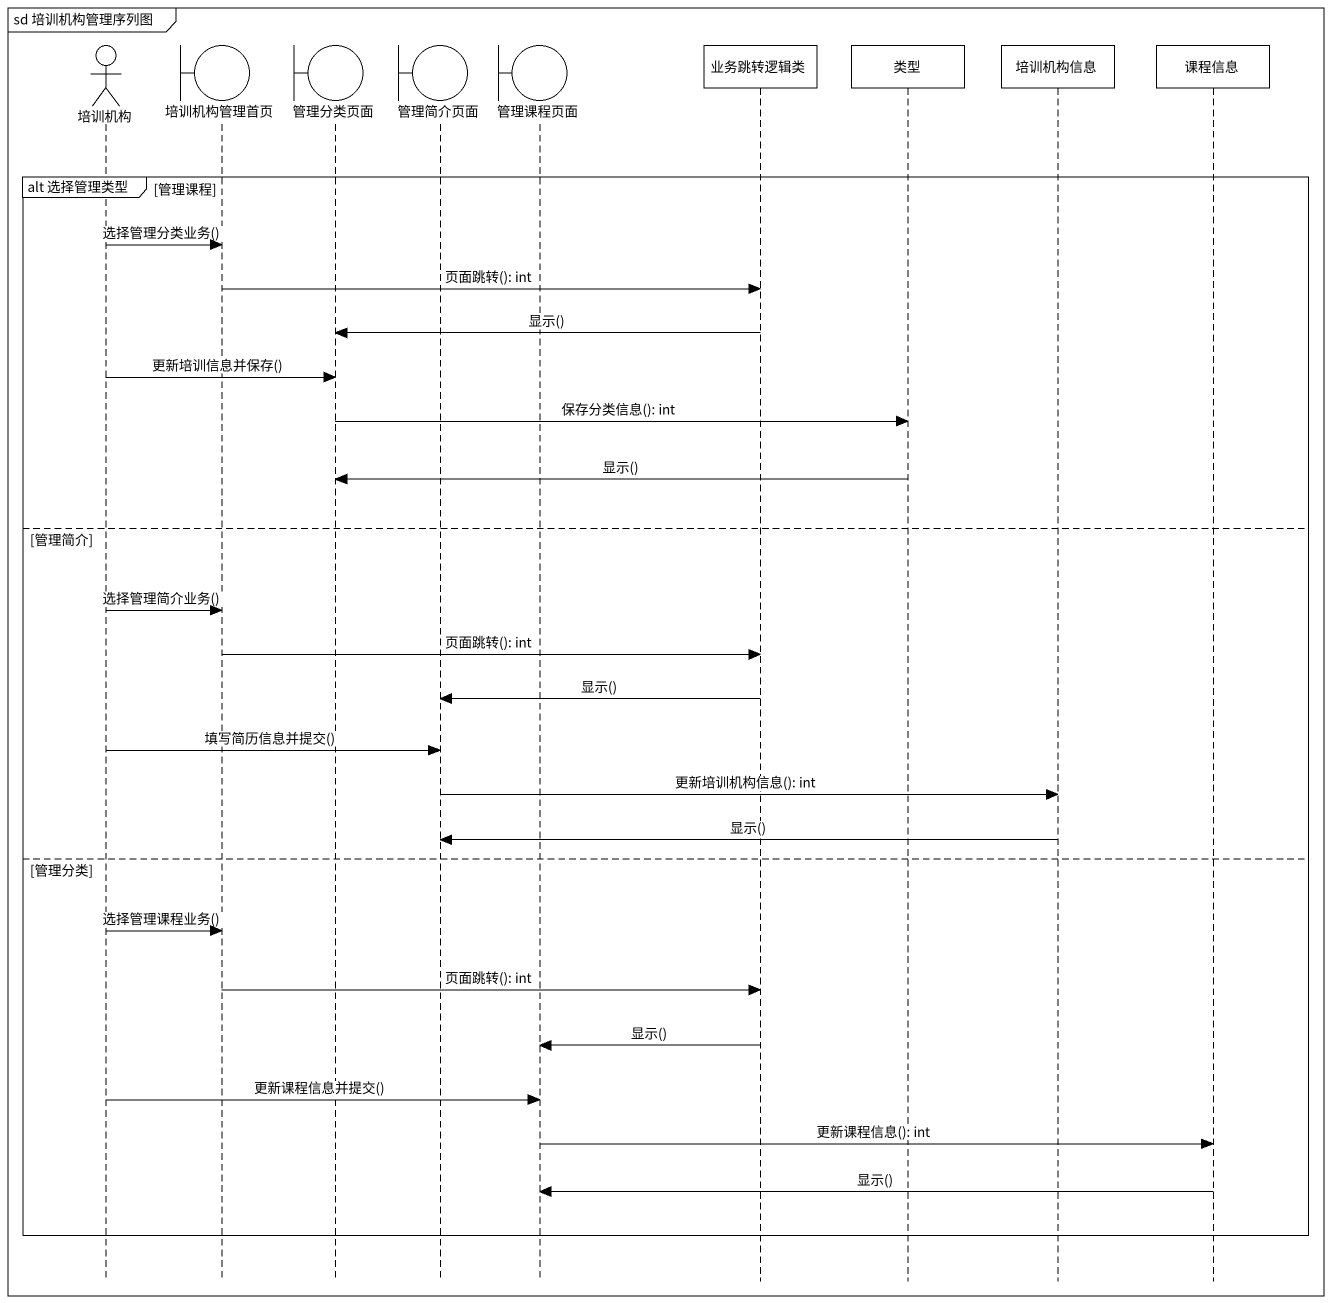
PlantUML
@startuml
mainframe sd 培训机构管理序列图
hide footbox
actor 培训机构
boundary 培训机构管理首页
boundary 管理分类页面
boundary 管理简介页面
boundary 管理课程页面
participant 业务跳转逻辑类
participant 类型
participant 培训机构信息
participant 课程信息

group alt 选择管理类型 [管理课程]
  培训机构 -> 培训机构管理首页 : 选择管理分类业务()
  培训机构管理首页 -> 业务跳转逻辑类 : 页面跳转(): int
  业务跳转逻辑类 -> 管理分类页面 : 显示()
  培训机构 -> 管理分类页面 : 更新培训信息并保存()
  管理分类页面 -> 类型 : 保存分类信息(): int
  类型 -> 管理分类页面 : 显示()
else 管理简介
  培训机构 -> 培训机构管理首页 : 选择管理简介业务()
  培训机构管理首页 -> 业务跳转逻辑类 : 页面跳转(): int
  业务跳转逻辑类 -> 管理简介页面 : 显示()
  培训机构 -> 管理简介页面 : 填写简历信息并提交()
  管理简介页面 -> 培训机构信息 : 更新培训机构信息(): int
  培训机构信息 -> 管理简介页面 : 显示()
else 管理分类
  培训机构 -> 培训机构管理首页 : 选择管理课程业务()
  培训机构管理首页 -> 业务跳转逻辑类 : 页面跳转(): int
  业务跳转逻辑类 -> 管理课程页面 : 显示()
  培训机构 -> 管理课程页面 : 更新课程信息并提交()
  管理课程页面 -> 课程信息 : 更新课程信息(): int
  课程信息 -> 管理课程页面 : 显示()
end
@enduml
